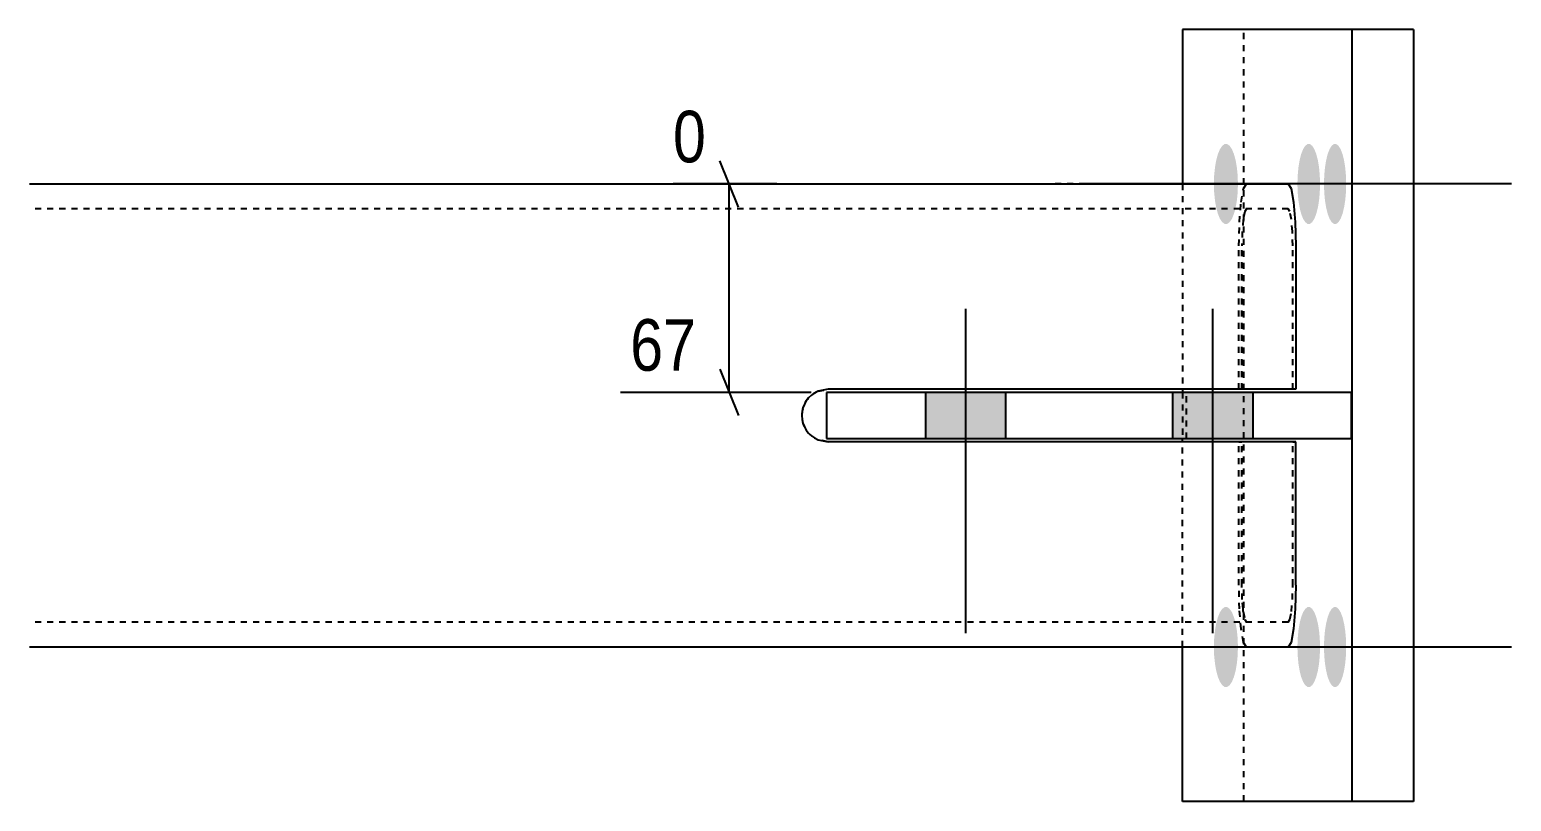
# Model space of a CAD drawing. Header units: millimetres. Extents: x 17 to 29049, y 7 to 1650.
# Drawn here: x 22455.5 to 22935.3, y 12 to 262 of the extents above; entities that cross this region are included whole.
import ezdxf

# ---------------------------------------------------------------- set-up
doc = ezdxf.new("R2010")
doc.units = ezdxf.units.MM
doc.linetypes.add('DXK_LINE_DOT2', pattern=[3.9198, 1.9599, -1.9599])
doc.layers.add('MÅLSÆTNING', color=7, linetype='Continuous')
doc.layers.add('STÅL', color=7, linetype='Continuous')
doc.styles.add('Arial Narrow', font='ARIALN.TTF', dxfattribs={"height": 0.2})

msp = doc.modelspace()

# ---------------------------------------------------------------- hatches: boundary and pattern name
at = {"layer": 'STÅL', "linetype": 'Continuous'}
for points in [[(22846.74, 212), (22846.66, 209.3), (22846.41, 206.71), (22846, 204.36), (22845.46, 202.34), (22844.8, 200.74), (22844.05, 199.64), (22843.26, 199.07), (22842.44, 199.07), (22841.65, 199.64), (22840.91, 200.74), (22840.25, 202.34), (22839.7, 204.36), (22839.3, 206.71), (22839.04, 209.3), (22838.96, 212), (22839.04, 214.7), (22839.3, 217.29), (22839.7, 219.64), (22840.25, 221.66), (22840.91, 223.26), (22841.65, 224.36), (22842.44, 224.93), (22843.26, 224.93), (22844.05, 224.36), (22844.8, 223.26), (22845.46, 221.66), (22846, 219.64), (22846.41, 217.29), (22846.66, 214.7)], [(22873.32, 212), (22873.24, 209.3), (22873.01, 206.71), (22872.63, 204.36), (22872.11, 202.34), (22871.49, 200.74), (22870.79, 199.64), (22870.05, 199.07), (22869.28, 199.07), (22868.53, 199.64), (22867.83, 200.74), (22867.21, 202.34), (22866.7, 204.36), (22866.32, 206.71), (22866.08, 209.3), (22866, 212), (22866.08, 214.7), (22866.32, 217.29), (22866.7, 219.64), (22867.21, 221.66), (22867.83, 223.26), (22868.53, 224.36), (22869.28, 224.93), (22870.05, 224.93), (22870.79, 224.36), (22871.49, 223.26), (22872.11, 221.66), (22872.63, 219.64), (22873.01, 217.29), (22873.24, 214.7)], [(22881.79, 212), (22881.71, 209.3), (22881.48, 206.71), (22881.1, 204.36), (22880.6, 202.34), (22879.99, 200.74), (22879.3, 199.64), (22878.57, 199.07), (22877.82, 199.07), (22877.08, 199.64), (22876.4, 200.74), (22875.79, 202.34), (22875.29, 204.36), (22874.91, 206.71), (22874.68, 209.3), (22874.6, 212), (22874.68, 214.7), (22874.91, 217.29), (22875.29, 219.64), (22875.79, 221.66), (22876.4, 223.26), (22877.08, 224.36), (22877.82, 224.93), (22878.57, 224.93), (22879.3, 224.36), (22879.99, 223.26), (22880.6, 221.66), (22881.1, 219.64), (22881.48, 217.29), (22881.71, 214.7)], [(22771.54, 144.5), (22745.54, 144.5), (22745.54, 129.5), (22771.54, 129.5)], [(22851.54, 144.5), (22825.54, 144.5), (22825.54, 129.5), (22851.54, 129.5)], [(22846.74, 62), (22846.66, 59.3), (22846.41, 56.71), (22846, 54.36), (22845.46, 52.34), (22844.8, 50.74), (22844.05, 49.64), (22843.26, 49.07), (22842.44, 49.07), (22841.65, 49.64), (22840.91, 50.74), (22840.25, 52.34), (22839.7, 54.36), (22839.3, 56.71), (22839.04, 59.3), (22838.96, 62), (22839.04, 64.7), (22839.3, 67.29), (22839.7, 69.64), (22840.25, 71.66), (22840.91, 73.26), (22841.65, 74.36), (22842.44, 74.93), (22843.26, 74.93), (22844.05, 74.36), (22844.8, 73.26), (22845.46, 71.66), (22846, 69.64), (22846.41, 67.29), (22846.66, 64.7)], [(22873.32, 62), (22873.24, 59.3), (22873.01, 56.71), (22872.63, 54.36), (22872.11, 52.34), (22871.49, 50.74), (22870.79, 49.64), (22870.05, 49.07), (22869.28, 49.07), (22868.53, 49.64), (22867.83, 50.74), (22867.21, 52.34), (22866.7, 54.36), (22866.32, 56.71), (22866.08, 59.3), (22866, 62), (22866.08, 64.7), (22866.32, 67.29), (22866.7, 69.64), (22867.21, 71.66), (22867.83, 73.26), (22868.53, 74.36), (22869.28, 74.93), (22870.05, 74.93), (22870.79, 74.36), (22871.49, 73.26), (22872.11, 71.66), (22872.63, 69.64), (22873.01, 67.29), (22873.24, 64.7)], [(22881.79, 62), (22881.71, 59.3), (22881.48, 56.71), (22881.1, 54.36), (22880.6, 52.34), (22879.99, 50.74), (22879.3, 49.64), (22878.57, 49.07), (22877.82, 49.07), (22877.08, 49.64), (22876.4, 50.74), (22875.79, 52.34), (22875.29, 54.36), (22874.91, 56.71), (22874.68, 59.3), (22874.6, 62), (22874.68, 64.7), (22874.91, 67.29), (22875.29, 69.64), (22875.79, 71.66), (22876.4, 73.26), (22877.08, 74.36), (22877.82, 74.93), (22878.57, 74.93), (22879.3, 74.36), (22879.99, 73.26), (22880.6, 71.66), (22881.1, 69.64), (22881.48, 67.29), (22881.71, 64.7)]]:
    msp.add_hatch(color=96, dxfattribs=at).paths.add_polyline_path(points)

# ---------------------------------------------------------------- linework, layer by layer
at = {"layer": 'MÅLSÆTNING', "color": 7, "linetype": 'Continuous'}
for p, q in [((22685, 204.5), (22679, 219.5)), ((22697.41, 212), (22663.84, 212)), ((22682, 144.5), (22682, 212)), ((22679, 152), (22685, 137)), ((22708.54, 144.5), (22646.8, 144.5))]:
    msp.add_line(p, q, dxfattribs=at)
at = {"layer": 'STÅL', "color": 2, "linetype": 'Continuous'}
for p, q in [((22828.84, 262), (22828.84, 212)), ((22883.68, 262), (22828.84, 262)), ((22903.53, 262), (22883.68, 262)), ((22883.68, 12), (22883.68, 262)), ((22903.53, 262), (22903.53, 12)), ((22455.54, 212), (22863.01, 212)), ((22863.01, 212), (22863.95, 210.48)), ((22863.95, 210.48), (22864.75, 206.14)), ((22864.75, 206.14), (22865.28, 199.65)), ((22865.28, 199.65), (22865.47, 192)), ((22865.47, 192), (22865.47, 145.5)), ((22714.04, 145.5), (22710.79, 144.85)), ((22883.54, 144.5), (22713.54, 144.5)), ((22713.54, 144.5), (22713.54, 129.5)), ((22865.47, 145.5), (22714.04, 145.5)), ((22828.84, 145.5), (22828.84, 144.5)), ((22883.54, 129.5), (22883.54, 144.5)), ((22710.79, 129.15), (22714.04, 128.5)), ((22713.54, 129.5), (22883.54, 129.5)), ((22865.47, 128.5), (22714.04, 128.5)), ((22828.84, 128.5), (22828.84, 129.5)), ((22865.47, 82), (22865.47, 128.5)), ((22865.47, 82), (22865.28, 74.35)), ((22865.28, 74.35), (22864.75, 67.86)), ((22864.75, 67.86), (22863.95, 63.52)), ((22863.95, 63.52), (22863.01, 62)), ((22863.01, 62), (22455.54, 62)), ((22828.84, 12), (22828.84, 62)), ((22903.53, 12), (22828.84, 12))]:
    msp.add_line(p, q, dxfattribs=at)
at = {"layer": 'STÅL', "color": 7, "linetype": 'DXK_LINE_DOT2'}
for p, q in [((22848.69, 12), (22848.69, 262)), ((22828.84, 212), (22828.84, 145.5)), ((22848.56, 210.48), (22849.5, 212)), ((22847.77, 206.14), (22848.56, 210.48)), ((22863.01, 204), (22455.54, 204)), ((22847.24, 199.65), (22847.77, 206.14)), ((22848.94, 203.09), (22848.46, 200.49)), ((22849.5, 204), (22848.94, 203.09)), ((22863.57, 203.09), (22863.01, 204)), ((22864.05, 200.49), (22863.57, 203.09)), ((22847.05, 192), (22847.24, 199.65)), ((22848.46, 200.49), (22848.14, 196.59)), ((22864.37, 196.59), (22864.05, 200.49)), ((22847.05, 145.5), (22847.05, 192)), ((22848.14, 196.59), (22848.03, 192)), ((22848.03, 145.5), (22848.03, 192)), ((22864.48, 192), (22864.37, 196.59)), ((22864.48, 145.5), (22864.48, 192)), ((22710.79, 144.85), (22714.04, 145.5)), ((22828.84, 144.5), (22828.84, 129.5)), ((22830.06, 129.5), (22830.06, 144.5)), ((22714.04, 128.5), (22710.79, 129.15)), ((22828.84, 62), (22828.84, 128.5)), ((22847.05, 82), (22847.05, 128.5)), ((22847.05, 128.5), (22848.03, 128.5)), ((22848.03, 82), (22848.03, 128.5)), ((22864.48, 82), (22864.48, 128.5)), ((22864.48, 128.5), (22865.47, 128.5)), ((22847.24, 74.35), (22847.05, 82)), ((22848.14, 77.41), (22848.03, 82)), ((22864.37, 77.41), (22864.48, 82)), ((22848.39, 74.35), (22848.14, 77.41)), ((22864.05, 73.51), (22864.37, 77.41)), ((22847.77, 67.86), (22847.24, 74.35)), ((22848.46, 73.51), (22848.39, 74.35)), ((22848.46, 73.51), (22848.94, 70.91)), ((22863.57, 70.91), (22864.05, 73.51)), ((22863.01, 70), (22455.54, 70)), ((22848.56, 63.52), (22847.77, 67.86)), ((22848.94, 70.91), (22849.5, 70)), ((22863.01, 70), (22863.57, 70.91)), ((22849.5, 62), (22848.56, 63.52))]:
    msp.add_line(p, q, dxfattribs=at)
at = {"layer": 'STÅL', "color": 96, "linetype": 'DXK_LINE_DOT2'}
for p, q in [((22891.39, 212), (22787.17, 212)), ((22891.39, 62), (22787.17, 62))]:
    msp.add_line(p, q, dxfattribs=at)
at = {"layer": 'STÅL', "color": 96, "linetype": 'Continuous'}
for p, q in [((22899.92, 212), (22795.71, 212)), ((22926.73, 212), (22822.52, 212)), ((22935.27, 212), (22831.05, 212)), ((22758.54, 171.5), (22758.54, 66.5)), ((22838.54, 171.5), (22838.54, 66.5)), ((22745.54, 144.5), (22745.54, 129.5)), ((22771.54, 144.5), (22771.54, 129.5)), ((22825.54, 144.5), (22825.54, 129.5)), ((22851.54, 144.5), (22851.54, 129.5)), ((22899.92, 62), (22795.71, 62)), ((22926.73, 62), (22822.52, 62)), ((22935.27, 62), (22831.05, 62))]:
    msp.add_line(p, q, dxfattribs=at)
at = {"layer": 'STÅL', "color": 2, "linetype": 'Continuous'}
msp.add_arc((22714.04, 137), 8.5, 112.5, 247.5, dxfattribs=at)
at = {"layer": 'STÅL', "color": 7, "linetype": 'DXK_LINE_DOT2'}
msp.add_arc((22714.04, 137), 8.5, 112.5, 247.5, dxfattribs=at)

# ---------------------------------------------------------------- wipeouts: each hides what was drawn before it
at = {"color": 0, "linetype": 'Continuous'}
msp.add_wipeout([(22674.81, 148), (22674.81, 172.5), (22646.49, 172.5), (22646.49, 148)], dxfattribs=at).dxf.layer = 'MÅLSÆTNING'

# ---------------------------------------------------------------- next in the draw order: texts
at = {"layer": 'MÅLSÆTNING', "color": 3, "linetype": 'Continuous', "style": 'Arial Narrow'}
msp.add_text('67', height=16.702, dxfattribs=at).set_placement((22649.99, 151.5))

# ---------------------------------------------------------------- next in the draw order: wipeouts: each hides what was drawn before it
at = {"color": 0, "linetype": 'Continuous'}
msp.add_wipeout([(22678, 215.5), (22678, 240), (22660.34, 240), (22660.34, 215.5)], dxfattribs=at).dxf.layer = 'MÅLSÆTNING'

# ---------------------------------------------------------------- next in the draw order: texts
at = {"layer": 'MÅLSÆTNING', "color": 3, "linetype": 'Continuous', "style": 'Arial Narrow'}
msp.add_text('0', height=16.7, dxfattribs=at).set_placement((22663.84, 219))

doc.saveas('drawing.dxf')
